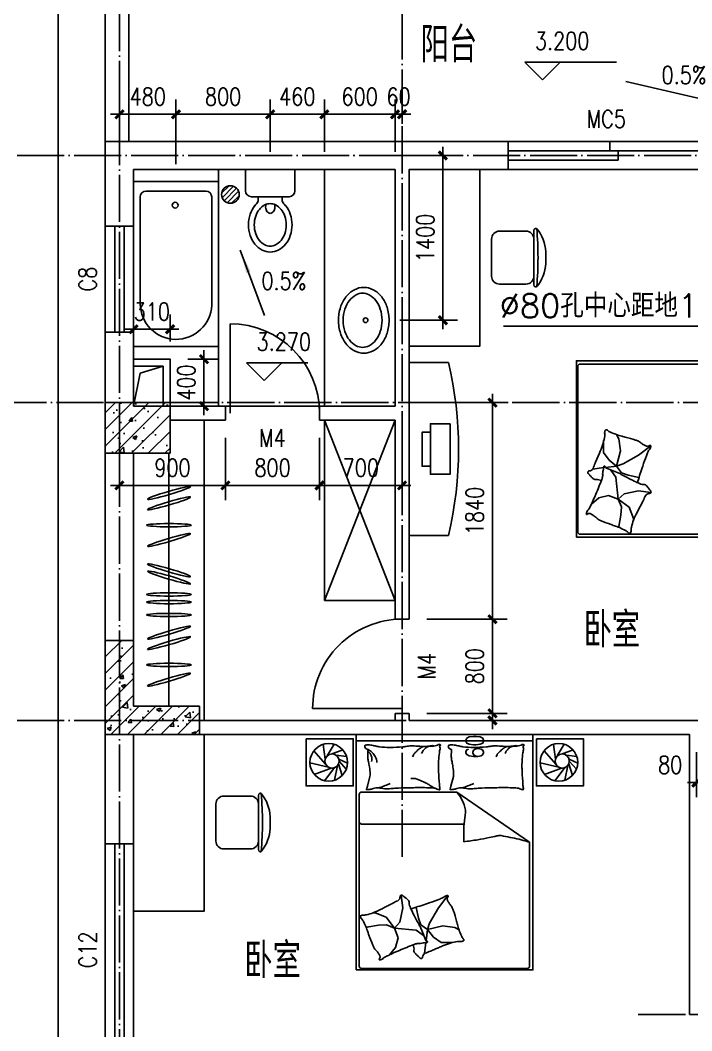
# Model space of a CAD drawing. Extents: x 12400 to 217743, y 90685 to 209848.
# Drawn here: x 84816 to 90519, y 115535 to 124123 of the extents above; entities that cross this region are included whole.
import ezdxf
from ezdxf.enums import TextEntityAlignment as Align

# ---------------------------------------------------------------- set-up
doc = ezdxf.new("R2010")
doc.units = 0
doc.header["$LTSCALE"] = 200
doc.linetypes.add('DOTE', pattern=[2.42, 2, -0.2, 0.02, -0.2])
doc.layers.get('0').update_dxf_attribs({"linetype": 'CONTINUOUS'})
doc.layers.get('DEFPOINTS').update_dxf_attribs({"linetype": 'CONTINUOUS'})
for name, color, linetype in [('8', 8, 'CONTINUOUS'), ('COLUMN', 4, 'CONTINUOUS'), ('DOTE', 1, 'DOTE'), ('GROUND', 2, 'CONTINUOUS'), ('HATCH', 8, 'CONTINUOUS'), ('LVTRY', 6, 'CONTINUOUS'), ('PUB_DIM', 3, 'CONTINUOUS'), ('PUB_TEXT', 7, 'CONTINUOUS'), ('WALL', 4, 'CONTINUOUS'), ('WINDOW', 2, 'CONTINUOUS'), ('WINDOW_TEXT', 7, 'CONTINUOUS'), ('家具', 8, 'CONTINUOUS')]:
    doc.layers.add(name, color=color, linetype=linetype)
doc.styles.add('_SIMPLEX', font='SIMPLEX.shx', dxfattribs={"width": 0.8, "bigfont": 'hztxt.shx'})
doc.styles.add('_萙PMK', font='txt', dxfattribs={"width": 0.8, "bigfont": 'HZTXT.SHX'})
doc.styles.add('DIM_FONT', font='SIMPLEX', dxfattribs={"width": 0.8})
doc.styles.add('HZ', font='txt', dxfattribs={"bigfont": 'hztxt'})
doc.styles.add('SIMPLEX', font='SIMPLEX.SHX')
doc.dimstyles.new('DIMN50', dxfattribs={"dimscale": 0.5, "dimtxt": 300, "dimasz": 1, "dimexe": 250, "dimexo": 300, "dimgap": 150, "dimtad": 1, "dimdec": 0, "dimzin": 0, "dimdsep": 46, "dimtxsty": 'DIM_FONT', "dimblk": '_DIMX', "dimblk1": 'DOTSMALL', "dimblk2": 'DOTSMALL', "dimcen": 2.5, "dimclrt": 7, "dimadec": 0, "dimazin": 0, "dimtfac": 1, "dimtdec": 0, "dimtix": 1, "dimtmove": 2, "dimatfit": 3, "dimldrblk": '_DIMX', "dimfxl": 0, "dimtolj": 1, "dimtzin": 0, "dimarcsym": 0})
doc.dimstyles.new('MAO', dxfattribs={"dimscale": 0.5, "dimtxt": 400, "dimasz": 250, "dimexe": 250, "dimexo": 0, "dimgap": 150, "dimtad": 1, "dimdec": 0, "dimzin": 0, "dimdsep": 46, "dimtxsty": 'DIM_FONT', "dimblk": '_DIMX', "dimblk1": 'DOTSMALL', "dimblk2": 'DOTSMALL', "dimsah": 1, "dimcen": 2.5, "dimclrt": 7, "dimadec": 0, "dimazin": 0, "dimtfac": 1, "dimtdec": 0, "dimtix": 1, "dimtmove": 2, "dimatfit": 3, "dimldrblk": 'DOTSMALL', "dimfxl": 0, "dimtolj": 1, "dimtzin": 0, "dimarcsym": 0})

# ---------------------------------------------------------------- blocks, each defined once
blk = doc.blocks.new('DSG')
at = {"layer": '家具'}
blk.add_lwpolyline([(333.6, 735), (0, 735), (0, -735), (333.6, -735)], dxfattribs=at)
for points in [[(347.1, 214.1), (181.4, 214.1), (181.4, -214.1), (347.1, -214.1)], [(181.4, 142.1), (109.3, 142.1), (109.3, -146.1), (181.4, -146.1)]]:
    blk.add_lwpolyline(points, close=True, dxfattribs=at)
blk.add_arc((-2747.8, 0), 3167.8, 346.58389, 13.41611, dxfattribs=at)
at = {"layer": '家具', "style": 'DIM_FONT', "oblique": -180, "text_generation_flag": 4, "width": 0.7, "flags": 9}
for tag in ['XSIZE', 'YSIZE']:
    blk.add_attdef(tag, (0, 0), '', height=0.35, dxfattribs=at)
blk = doc.blocks.new('M_C54TQD')
for p, q in [((0, -52.4), (1500, -52.4)), ((25.8, -508.5), (25.8, -1967.8)), ((853.5, -488.5), (45.8, -488.5)), ((853.5, -488.5), (1471.6, -915.9)), ((45.8, -761.1), (915.3, -761.1)), ((1471.6, -1967.8), (1471.6, -915.9)), ((381, -1368.3), (394.8, -1471.4)), ((777.6, -1368.4), (698.4, -1472.4)), ((160.8, -1514.4), (136.8, -1517.8)), ((255.4, -1552.2), (160.8, -1514.4)), ((394.8, -1471.4), (369, -1593.5)), ((528.4, -1559.3), (508.6, -1470.4)), ((698.4, -1472.4), (623.3, -1602.7)), ((188.4, -1621), (90.3, -1638.1)), ((257.2, -1617.5), (188.4, -1621)), ((324.3, -1645), (255.4, -1552.2)), ((324.3, -1645), (257.2, -1617.5)), ((369, -1593.5), (324.3, -1645)), ((548.2, -1616.6), (528.4, -1559.3)), ((605.5, -1658), (548.2, -1616.6)), ((623.3, -1602.7), (605.5, -1658)), ((605.5, -1658), (734, -1626.4)), ((734, -1626.4), (836.8, -1640.3)), ((90.3, -1638.1), (87, -1644.6)), ((324.3, -1645), (510, -1663.9)), ((324.3, -1645), (355.2, -1727.5)), ((510, -1663.9), (559.9, -1700)), ((559.9, -1700), (572, -1708.6)), ((605.5, -1658), (593.7, -1752.2)), ((605.5, -1658), (654.9, -1721.3)), ((836.8, -1640.3), (872.8, -1660.3)), ((355.2, -1727.5), (334.6, -1810)), ((591.9, -1766.9), (580, -1861.5)), ((654.9, -1721.3), (720.1, -1768.7)), ((720.1, -1768.7), (813, -1768.7)), ((334.6, -1810), (281, -1872.6)), ((45.8, -1987.8), (1451.6, -1987.8))]:
    blk.add_line(p, q)
blk.add_lwpolyline([(0, -2000), (0, 0), (1500, 0), (1500, -2000)], close=True)
for points in [[(101, -126.8, -0.263368), (73, -108, -0.494818), (82.2, -89.3, -0.049225), (99.9, -87.5, -0.036831), (123.5, -89.3, -0.031893), (161.5, -97.4, 0.035782), (195.4, -104.4, 0.032941), (285.1, -110.3, 0.026564), (396.3, -104.4, 0.017905), (433.8, -99, -0.033397), (454, -96.8, -0.03204), (491.1, -97.5, 0.018442), (555.4, -100.5, 0.010837), (620.2, -99.8, 0.014624), (668.1, -96.8, 0.111249), (690.6, -89.5, -0.153708), (707.5, -85.5, -0.076444), (715, -87.2, -0.215512), (716.9, -89.3, -0.585858), (714.3, -92.3, 0.363489), (709.4, -94.9, 0.191716), (709.4, -106.4, -0.129675), (711.3, -123, -0.01735), (708.3, -139.8, 0.019326), (705.7, -154.9, 0.018818), (699, -223.3, 0.021828), (698.1, -282.6, 0.006204), (699.5, -316.4, 0.001963), (705.7, -423.3, 0.028341), (709.9, -459.4, -0.117014), (709.4, -468.3, -0.36606), (708, -469.3, -0.03973), (694.4, -466.5, -0.048309), (680.6, -461, 0.062981), (670, -457.1, 0.04058), (646.6, -453.7, 0.014345), (579.8, -451.4, 0.005484), (454.4, -452.2, 0.007153), (358.2, -455.2, 0.008762), (315.7, -457.9, -0.008153), (270, -460.8, -0.06251), (212.9, -456.4, 0.078669), (167.3, -454.4, 0.047825), (144.9, -459.1, -0.034494), (114.1, -466.5, -0.023571), (88.8, -469.5, -0.510228), (87.8, -468.3), (95.3, -438.3), (116, -355.7, 0.073041), (118, -336.2, 0.023305), (112.2, -275, 0.018299), (108.2, -252.2, -0.01097), (100.8, -214.2, -0.042281), (97.9, -179.9, -0.027201), (100.8, -126.5)], [(810.2, -126.8, -0.263368), (782.3, -108, -0.494818), (791.4, -89.3, -0.049225), (809.1, -87.5, -0.036831), (832.8, -89.3, -0.031893), (870.7, -97.4, 0.035782), (904.6, -104.4, 0.032941), (994.3, -110.3, 0.026564), (1105.5, -104.4, 0.017905), (1143, -99, -0.033397), (1163.3, -96.8, -0.03204), (1200.3, -97.5, 0.018442), (1264.7, -100.5, 0.010837), (1329.4, -99.8, 0.014624), (1377.3, -96.8, 0.111249), (1399.9, -89.5, -0.153708), (1416.8, -85.5, -0.076444), (1424.2, -87.2, -0.215512), (1426.2, -89.3, -0.585858), (1423.5, -92.3, 0.363489), (1418.6, -94.9, 0.191716), (1418.6, -106.4, -0.129675), (1420.5, -123, -0.01735), (1417.5, -139.8, 0.019326), (1414.9, -154.9, 0.018818), (1408.3, -223.3, 0.021828), (1407.4, -282.6, 0.006204), (1408.8, -316.4, 0.001963), (1414.9, -423.3, 0.028341), (1419.2, -459.4, -0.117014), (1418.6, -468.3, -0.36606), (1417.2, -469.3, -0.03973), (1403.6, -466.5, -0.048309), (1389.9, -461, 0.062981), (1379.2, -457.1, 0.04058), (1355.8, -453.7, 0.014345), (1289.1, -451.4, 0.005484), (1163.6, -452.2, 0.007153), (1067.5, -455.2, 0.008762), (1024.9, -457.9, -0.008153), (979.2, -460.8, -0.06251), (922.1, -456.4, 0.078669), (876.5, -454.4, 0.047825), (854.1, -459.1, -0.034494), (823.4, -466.5, -0.023571), (798, -469.5, -0.510228), (797.1, -468.3), (804.6, -438.3), (825.2, -355.7, 0.073041), (827.2, -336.2, 0.023305), (821.5, -275, 0.018299), (817.4, -252.2, -0.01097), (810.1, -214.2, -0.042281), (807.2, -179.9, -0.027201), (810.1, -126.5)], [(99.3, -142.8, -0.05369), (113.5, -155.8, -0.070312), (121.6, -168.1, -0.015448), (125.4, -176.6, -0.013244), (129.1, -186.8, -0.082127), (132.1, -204.9, -0.064164), (129.1, -228.1)], [(100.8, -126.8, -0.077379), (135.6, -152.1, -0.077379), (161.1, -186.8, -0.047525), (171, -211.5, -0.047525), (176.1, -237.5)], [(574.8, -100.6, 0.027842), (551.1, -111.2, 0.048685), (538.5, -119.3, 0.023666), (510.6, -143.6, 0.031223), (491.6, -164.3, 0.046801), (486.5, -172, 0.023191), (478.4, -188.7)], [(656.8, -94.9, 0.088153), (622.3, -98.4, 0.088153), (591.1, -113.7, 0.077547), (569.5, -135.3, 0.077547), (555.4, -162.4)], [(1284.1, -100.6, 0.027842), (1260.3, -111.2, 0.048685), (1247.8, -119.3, 0.023666), (1219.8, -143.6, 0.031223), (1200.8, -164.3, 0.046801), (1195.7, -172, 0.023191), (1187.7, -188.7)], [(1366.1, -94.9, 0.088153), (1331.5, -98.4, 0.088153), (1300.3, -113.7, 0.077547), (1278.7, -135.3, 0.077547), (1264.7, -162.4)], [(191.4, -453.7, 0.009729), (218.7, -444.6, 0.009729), (245.6, -434.6, 0.007971), (267.3, -425.5, 0.007971), (288.8, -415.8)], [(660.6, -455.2, 0.016108), (621.7, -429, 0.024599), (594.9, -413.9, 0.009477), (545.8, -390.6, 0.015937), (516, -378.3, 0.072521), (499.6, -374.7, 0.033339), (463.4, -374.5)], [(900.6, -453.7, 0.009729), (927.9, -444.6, 0.009729), (954.8, -434.6, 0.007971), (976.6, -425.5, 0.007971), (998, -415.8)], [(853.5, -488.5, -0.085272), (916.8, -598.6, -0.124044), (926, -686.2), (912.4, -781.6), (914.1, -911.7)], [(914.1, -911.7, 0.007867), (1031.7, -893.9, 0.009508), (1128.5, -875.9, 0.006616), (1193.5, -861.5, -0.023828), (1211.7, -858.2, -0.080713), (1230.3, -858.7, -0.009591), (1382.9, -890.6, -0.013133), (1416.4, -899.2, -0.007859), (1471.6, -915.9)], [(464, -1480.4, 0.025626), (475.6, -1477.6, 0.0108), (604.9, -1436, 0.00456), (692.4, -1404.8, 0.01125), (727.5, -1391, 0.069394), (746.3, -1379.9, -0.079756), (762.9, -1370.5, -0.106399), (777.6, -1368.4, -0.328642), (781.6, -1371.8, -0.299547), (779.2, -1378.3, 0.189917), (773.7, -1387.1, 0.033518), (772.5, -1397.4, 0.075627), (773, -1402, 0.053489), (776, -1409.8, 0.017838), (788.1, -1431.8, 0.038394), (805.3, -1456.1, -0.059529), (815.7, -1472.2, -0.035943), (826.3, -1498.4, -0.011245), (851.9, -1584.7, -0.006203), (862.2, -1624.3, 0.010783), (868.3, -1647, 0.019485), (872.8, -1660.3, 0.005062), (892.4, -1710.5, 0.101392), (909.1, -1735.8, -0.223768), (914, -1749.2, -0.25558), (910.9, -1753.8, -0.081563), (895.2, -1758.9, -0.071805), (878.1, -1759, 0.069985), (860.5, -1759.1, 0.03546), (801, -1772.1, 0.029432), (732, -1796.8, 0.001554), (698.6, -1811.2, -0.00152), (664.5, -1825.8, -0.004735), (629.3, -1840.5, 0.00382), (585.5, -1858.6, 0.296001), (563.6, -1890.9, -0.649774), (542.2, -1899.9, -0.02319), (537.7, -1895.3, 0.0288), (534, -1891.6, 0.005727), (527.4, -1885.8, -0.004358), (518.8, -1878.2, -0.027528), (501.8, -1861.4, -0.046214), (493.2, -1849.9, -0.194121), (490.4, -1833.2, 0.133719), (489.3, -1809.2, 0.005779), (481.8, -1787.2, 0.008882)]]:
    blk.add_lwpolyline(points, format="xyb")
blk.add_lwpolyline([(58.1, -1583.2, 0.101392), (39.5, -1559.2, -0.223768), (33.6, -1546.2, -0.25558), (36.4, -1541.4, -0.081563), (51.6, -1535.1, -0.071805), (68.7, -1533.7, 0.069985), (86.2, -1532.2, 0.03546), (144.5, -1514.8, 0.029432), (211.5, -1484.8, 0.001554), (243.6, -1467.9, -0.00152), (276.5, -1450.7, -0.004735), (310.5, -1433.4, 0.00382), (352.7, -1412, 0.296001), (372.1, -1378.1, -0.649774), (392.8, -1367.5, -0.02319), (397.6, -1371.7, 0.0288), (401.6, -1375.1, 0.005727), (408.6, -1380.4, -0.004358), (417.8, -1387.3, -0.027528), (436, -1402.8, -0.046214), (445.5, -1413.5, -0.194121), (449.5, -1430, 0.133719), (452.5, -1453.8, 0.011505), (471.2, -1496.2, 0.008882), (497.5, -1550, 0.012426), (534.6, -1618.4, -0.033612), (547.3, -1644.2), (570.3, -1700.5), (588.1, -1744, 0.224341), (602.6, -1757.3, -0.722772), (602.8, -1766.1, -0.103513), (599, -1766.6, 0.053465), (591.8, -1766.9, 0.030109), (568.7, -1771.5, -0.031436), (546.6, -1775.9, -0.05324), (531.5, -1776.4, 0.05518), (516.9, -1776.8, 0.056271), (491.6, -1783.4, 0.0108), (365.9, -1834.8, 0.00456), (281, -1872.6, 0.01125), (247.1, -1889, 0.069394), (229.2, -1901.6, -0.079756), (213.3, -1912.2, -0.106399), (198.9, -1915.4, -0.328642), (194.6, -1912.4, -0.299547), (196.5, -1905.7, 0.189917), (201.3, -1896.5, 0.033518), (201.7, -1886.2, 0.075627), (200.8, -1881.6, 0.053489), (197.3, -1874, 0.017838), (183.5, -1853, 0.038394), (164.5, -1830.2, -0.059529), (152.9, -1814.9, -0.035943), (140.3, -1789.6, -0.011245), (108.1, -1705.4, -0.006203), (94.9, -1666.8, 0.010783), (87, -1644.6, 0.019485), (81.6, -1631.7, 0.005062)], format="xyb", close=True)
for centre, start, end in [((45.8, -508.5), 90, 180), ((45.8, -741.1), 180, 270), ((45.8, -1967.8), 180, 270), ((1451.6, -1967.8), 270, 0)]:
    blk.add_arc(centre, 20, start, end)
at = {"style": 'DIM_FONT', "width": 0.8, "flags": 9}
for tag in ['YSIZE', 'XSIZE']:
    blk.add_attdef(tag, (0, 0), '', height=0.5, dxfattribs=at)
blk = doc.blocks.new('M_C5')
for p, q in [((-70.8, 21.3), (-105.6, 120.2)), ((-60.2, 62.7), (-49.6, 152.1)), ((-28.1, 85.6), (7.4, 159.8)), ((-9, 88), (58.7, 149.2)), ((12.2, 83.3), (111.9, 114.4)), ((-54, -14.1), (-153.6, 45)), ((25.5, 75.4), (152, 50)), ((42.3, 52.6), (156.1, -35.1)), ((48.3, 20.6), (102.1, -123.2)), ((-26.4, -30), (-153, -46.9)), ((14.5, -26.2), (-99.1, -125.6)), ((40.5, -2.3), (5.1, -160))]:
    blk.add_line(p, q)
for centre, radius in [((0, 0), 160), ((-11.2, 28), 60)]:
    blk.add_circle(centre, radius)
at = {"width": 0.8, "flags": 9}
for tag in ['XSIZE', 'YSIZE']:
    blk.add_attdef(tag, (0, 0), '', height=0.5, dxfattribs=at)
blk = doc.blocks.new('A$C61510689')
for points in [[(36.3, 1955.5), (436.3, 1955.5), (436.3, 2355.5), (36.3, 2355.5)], [(36.3, 0), (436.3, 0), (436.3, 400), (36.3, 400)]]:
    blk.add_lwpolyline(points, close=True)
for p in [(236.4, 2147.6), (236.4, 192.2)]:
    blk.add_blockref('M_C5', p)
at = {"rotation": 90}
blk.add_blockref('M_C54TQD', (0, 426.1), dxfattribs=at)
blk = doc.blocks.new('_C2JIQ')
for p, q in [((49.6, 0), (-49.6, 0)), ((230, -100), (-230, -100)), ((-225, -167.5), (-225, -392.5)), ((225, -167.5), (225, -392.5)), ((157.5, -460), (-157.5, -460))]:
    blk.add_line(p, q)
for centre, radius, start, end in [((-239.2, -83.9), 10, 130.72654, 202.66999), ((-39.8, -315.4), 315.6, 91.76514, 130.72654), ((0, -2777.8), 2712.7, 84.8023, 95.1977), ((39.8, -315.4), 315.6, 49.27346, 88.23486), ((239.2, -83.9), 10, 337.33001, 49.27346), ((-230, -80), 20, 202.66999, 270), ((-157.5, -167.5), 67.5, 90, 180), ((157.5, -167.5), 67.5, 0, 90), ((230, -80), 20, 270, 337.33001), ((-157.5, -392.5), 67.5, 180, 270), ((157.5, -392.5), 67.5, 270, 0)]:
    blk.add_arc(centre, radius, start, end)
at = {"style": 'DIM_FONT', "width": 0.8, "flags": 9}
for tag in ['YSIZE', 'XSIZE']:
    blk.add_attdef(tag, (0, 0), '', height=0.5, dxfattribs=at)
blk = doc.blocks.new('_DBLK')
blk.add_line((-0.45, 0), (-0.45, -0.95))
blk.add_arc((-0.45, 0), 0.95, 270, 0)
at = {"style": 'SIMPLEX', "flags": 9}
blk.add_attdef('A', text='', height=1, dxfattribs=at).set_placement((0, 1.5), align=Align.MIDDLE)
blk = doc.blocks.new('_LV19')
for p, q in [((-360, 0), (360, 0)), ((-360, -1400), (-360, 0)), ((360, 0), (360, -1400)), ((-254.1, -80), (254.1, -80)), ((-304.2, -1049.3), (-304.1, -130)), ((304.2, -1049.3), (304.1, -130)), ((360, -1400), (-360, -1400))]:
    blk.add_line(p, q)
blk.add_circle((6.2, -200), 25)
for centre, radius, start, end in [((-254.1, -130), 50, 90, 179.99558), ((254.1, -130), 50, 0.00442, 90), ((-0.7, -1036.2), 303.8, 182.45444, 359.74723)]:
    blk.add_arc(centre, radius, start, end)
blk = doc.blocks.new('_LV3')
for points in [[(280, -265, 0.12431), (260, -185.8, 0.105707), (198, -113, 0.086941), (110.2, -67.1, 0.077137), (0, -50, 0.077137), (-110.2, -67.1, 0.086941), (-198, -113, 0.105707), (-260, -185.8, 0.12431), (-280, -265, 0.12431), (-260, -344.2, 0.105707), (-198, -417, 0.086941), (-110.2, -462.9, 0.077137), (0, -480, 0.077137), (110.2, -462.9, 0.086941), (198, -417, 0.105707), (260, -344.2, 0.12431)], [(230, -275, 0.12431), (216, -219.5, 0.105707), (167.5, -162.6, 0.086941), (95, -124.7, 0.077137), (0, -110, 0.077137), (-95, -124.7, 0.086941), (-167.5, -162.6, 0.105707), (-216, -219.5, 0.12431), (-230, -275, 0.12431), (-216, -330.5, 0.105707), (-167.5, -387.4, 0.086941), (-95, -425.3, 0.077137), (0, -440, 0.077137), (95, -425.3, 0.086941), (167.5, -387.4, 0.105707), (216, -330.5, 0.12431)]]:
    blk.add_lwpolyline(points, format="xyb", close=True)
blk.add_circle((0, -250), 20)
blk = doc.blocks.new('_LV5')
for p, q in [((210.1, 0), (-210.1, 0)), ((-210.1, 0), (-210.1, -180)), ((210.1, -180), (210.1, 0)), ((160.1, -230), (-160.1, -230)), ((-101.4, -230), (-101.4, -254.3)), ((101.4, -230), (101.4, -254.1))]:
    blk.add_line(p, q)
blk.add_lwpolyline([(-135.1, -469.4, 0.080312), (-123, -544.2, 0.089014), (-91.8, -601.5, 0.104918), (-45.6, -639.3, 0.119812), (0.1, -650.4, 0.119812), (45.8, -639.3, 0.104918), (92, -601.5, 0.089014), (123.2, -544.2, 0.080312), (135.3, -469.4, 0.080312), (123.2, -394.6, 0.089014), (92, -337.3, 0.104918), (45.8, -299.5, 0.119812), (0.1, -288.4, 0.119812), (-45.6, -299.5, 0.104918), (-91.8, -337.3, 0.089014), (-123, -394.6, 0.080312)], format="xyb", close=True)
for points in [[(-38.7, -318.5, 0.073567), (-35.6, -339.5, 0.084454), (-27.4, -356, 0.10642), (-14.1, -367.8, 0.129709), (0, -371.5, 0.129709), (14.1, -367.8, 0.10642), (27.4, -356, 0.084454), (35.6, -339.5, 0.073567), (38.7, -318.5, 0.073567), (35.6, -297.5, 0.014016), (34.7, -294.6, 0.10642)], [(-34.7, -294.7, 0.013578), (-35.6, -297.5, 0.073567), (-38.7, -318.5, 0.073567)]]:
    blk.add_lwpolyline(points, format="xyb")
for centre, radius, start, end in [((-160.1, -180), 50, 180, 270), ((-151.4, -254.3), 50, 314.81437, 0), ((151.4, -254.1), 50, 180, 225.25549), ((160.1, -180), 50, 270, 0), ((52.2, -452.8), 234.6, 141.28635, 161.63333), ((20.4, -427.3), 193.8, 134.81437, 141.28635), ((-20.2, -427.3), 193.8, 38.71365, 45.25549), ((-52, -452.8), 234.6, 18.36667, 38.71365), ((102.3, -469.4), 287.4, 161.63333, 180), ((-102.1, -469.4), 287.4, 0, 18.36667), ((102.3, -469.4), 287.4, 180, 198.36667), ((-102.1, -469.4), 287.4, 341.63333, 0), ((52.2, -486), 234.6, 198.36667, 218.71365), ((-52, -486), 234.6, 321.28635, 341.63333), ((20.4, -511.6), 193.8, 218.71365, 242.67141), ((0.1, -550.8), 149.6, 242.67141, 270), ((0.1, -550.8), 149.6, 270, 297.32859), ((-20.2, -511.6), 193.8, 297.32859, 321.28635)]:
    blk.add_arc(centre, radius, start, end)
blk = doc.blocks.new('_WBLK')
for p, q in [((-0.5, 0.5), (0.5, 0.5)), ((0.5, 0.1667), (-0.5, 0.1667)), ((0.5, -0.1667), (-0.5, -0.1667)), ((-0.5, -0.5), (0.5, -0.5))]:
    blk.add_line(p, q)
at = {"style": 'SIMPLEX', "flags": 9}
blk.add_attdef('A', text='', height=1, dxfattribs=at).set_placement((0, 1.5), align=Align.MIDDLE)
blk = doc.blocks.new('TM1800')
for p, q in [((0, 240), (1800, 240)), ((864.8, 160), (864.8, 240)), ((1800, 160), (0, 160)), ((936.2, 160), (936.2, 80)), ((936.2, 80), (0, 80)), ((0, 0), (1800, 0))]:
    blk.add_line(p, q)
blk = doc.blocks.new('_DIMX')
blk.add_line((-150, 0), (150, 0))
at = {"const_width": 50}
blk.add_lwpolyline([(-70, -70), (70, 70)], dxfattribs=at)
blk = doc.blocks.new('*D1741')
at = {"layer": 'DEFPOINTS', "color": 0}
for p in [(86138.6, 123323.1), (85658.6, 123092.9), (86138.6, 122750.8)]:
    blk.add_point(p, dxfattribs=at)
at = {"layer": 'PUB_DIM', "color": 0, "lineweight": -2}
for p, q in [((85658.6, 123242.9), (85658.6, 123448.1)), ((86138.6, 122900.8), (86138.6, 123448.1)), ((85659.1, 123323.1), (86138.1, 123323.1))]:
    blk.add_line(p, q, dxfattribs=at)
at = {"layer": 'PUB_DIM', "color": 0, "lineweight": -2, "xscale": 0.5, "yscale": 0.5, "zscale": 0.5, "rotation": 180}
blk.add_blockref('_DIMX', (85658.6, 123323.1), dxfattribs=at)
at = {"layer": 'PUB_DIM', "color": 0, "lineweight": -2, "xscale": 0.5, "yscale": 0.5, "zscale": 0.5}
blk.add_blockref('_DIMX', (86138.6, 123323.1), dxfattribs=at)
at = {"layer": 'PUB_DIM', "color": 7, "insert": (85898.6, 123473.1), "char_height": 150, "attachment_point": 5, "style": 'DIM_FONT'}
blk.add_mtext('\\A1;480', dxfattribs=at)
blk = doc.blocks.new('_DOTSMALL')
at = {"color": 0, "linetype": 'ByBlock', "const_width": 0.5}
blk.add_lwpolyline([(-0.0625, 0, 1), (0.0625, 0, 1)], format="xyb", close=True, dxfattribs=at)
blk = doc.blocks.new('*D1742')
at = {"layer": 'DEFPOINTS', "color": 0}
for p in [(86938.8, 123323.1), (86938.8, 122852.9), (86138.6, 122750.8)]:
    blk.add_point(p, dxfattribs=at)
at = {"layer": 'PUB_DIM', "color": 0, "lineweight": -2}
for p, q in [((86138.6, 122900.8), (86138.6, 123448.1)), ((86938.8, 123002.9), (86938.8, 123448.1)), ((86139.1, 123323.1), (86938.3, 123323.1))]:
    blk.add_line(p, q, dxfattribs=at)
at = {"layer": 'PUB_DIM', "color": 0, "lineweight": -2, "xscale": 0.5, "yscale": 0.5, "zscale": 0.5, "rotation": 180}
blk.add_blockref('_DIMX', (86138.6, 123323.1), dxfattribs=at)
at = {"layer": 'PUB_DIM', "color": 0, "lineweight": -2, "xscale": 0.5, "yscale": 0.5, "zscale": 0.5}
blk.add_blockref('_DIMX', (86938.8, 123323.1), dxfattribs=at)
at = {"layer": 'PUB_DIM', "color": 7, "insert": (86538.7, 123473.1), "char_height": 150, "attachment_point": 5, "style": 'DIM_FONT'}
blk.add_mtext('\\A1;800', dxfattribs=at)
blk = doc.blocks.new('*D1743')
at = {"layer": 'DEFPOINTS', "color": 0}
for p in [(87398.6, 123323.1), (86938.8, 122852.9), (87398.6, 122852.9)]:
    blk.add_point(p, dxfattribs=at)
at = {"layer": 'PUB_DIM', "color": 0, "lineweight": -2}
for p, q in [((86938.8, 123002.9), (86938.8, 123448.1)), ((87398.6, 123002.9), (87398.6, 123448.1)), ((86939.3, 123323.1), (87398.1, 123323.1))]:
    blk.add_line(p, q, dxfattribs=at)
at = {"layer": 'PUB_DIM', "color": 0, "lineweight": -2, "xscale": 0.5, "yscale": 0.5, "zscale": 0.5, "rotation": 180}
blk.add_blockref('_DIMX', (86938.8, 123323.1), dxfattribs=at)
at = {"layer": 'PUB_DIM', "color": 0, "lineweight": -2, "xscale": 0.5, "yscale": 0.5, "zscale": 0.5}
blk.add_blockref('_DIMX', (87398.6, 123323.1), dxfattribs=at)
at = {"layer": 'PUB_DIM', "color": 7, "insert": (87168.7, 123473.1), "char_height": 150, "attachment_point": 5, "style": 'DIM_FONT'}
blk.add_mtext('\\A1;460', dxfattribs=at)
blk = doc.blocks.new('*D1744')
at = {"layer": 'DEFPOINTS', "color": 0}
for p in [(87998.6, 123323.1), (87398.6, 122852.9), (87998.6, 122852.9)]:
    blk.add_point(p, dxfattribs=at)
at = {"layer": 'PUB_DIM', "color": 0, "lineweight": -2}
for p, q in [((87398.6, 123002.9), (87398.6, 123448.1)), ((87998.6, 123002.9), (87998.6, 123448.1)), ((87399.1, 123323.1), (87998.1, 123323.1))]:
    blk.add_line(p, q, dxfattribs=at)
at = {"layer": 'PUB_DIM', "color": 0, "lineweight": -2, "xscale": 0.5, "yscale": 0.5, "zscale": 0.5, "rotation": 180}
blk.add_blockref('_DIMX', (87398.6, 123323.1), dxfattribs=at)
at = {"layer": 'PUB_DIM', "color": 0, "lineweight": -2, "xscale": 0.5, "yscale": 0.5, "zscale": 0.5}
blk.add_blockref('_DIMX', (87998.6, 123323.1), dxfattribs=at)
at = {"layer": 'PUB_DIM', "color": 7, "insert": (87698.6, 123473.1), "char_height": 150, "attachment_point": 5, "style": 'DIM_FONT'}
blk.add_mtext('\\A1;600', dxfattribs=at)
blk = doc.blocks.new('*D1745')
at = {"layer": 'DEFPOINTS', "color": 0}
for p in [(88058.6, 123323.1), (88058.6, 123092.9), (87998.6, 122852.9)]:
    blk.add_point(p, dxfattribs=at)
at = {"layer": 'PUB_DIM', "color": 0, "lineweight": -2}
for p, q in [((87998.6, 123002.9), (87998.6, 123448.1)), ((88058.6, 123242.9), (88058.6, 123448.1)), ((87998.1, 123323.1), (87997.6, 123323.1)), ((87998.6, 123323.1), (88058.6, 123323.1)), ((88059.1, 123323.1), (88059.6, 123323.1))]:
    blk.add_line(p, q, dxfattribs=at)
at = {"layer": 'PUB_DIM', "color": 0, "lineweight": -2, "xscale": 0.5, "yscale": 0.5, "zscale": 0.5}
blk.add_blockref('_DIMX', (87998.6, 123323.1), dxfattribs=at)
at = {"layer": 'PUB_DIM', "color": 0, "lineweight": -2, "xscale": 0.5, "yscale": 0.5, "zscale": 0.5, "rotation": 180}
blk.add_blockref('_DIMX', (88058.6, 123323.1), dxfattribs=at)
at = {"layer": 'PUB_DIM', "color": 7, "insert": (88028.6, 123473.1), "char_height": 150, "attachment_point": 5, "style": 'DIM_FONT'}
blk.add_mtext('\\A1;60', dxfattribs=at)
blk = doc.blocks.new('*D1746')
at = {"layer": 'DEFPOINTS', "color": 0}
for p in [(87880.5, 122972.9), (87888.6, 121572.8), (88405.3, 121572.8)]:
    blk.add_point(p, dxfattribs=at)
at = {"layer": 'PUB_DIM', "color": 0, "lineweight": -2}
for p, q in [((88030.5, 122972.9), (88530.3, 122972.9)), ((88405.3, 122972.4), (88405.3, 121573.3)), ((88038.6, 121572.8), (88530.3, 121572.8))]:
    blk.add_line(p, q, dxfattribs=at)
at = {"layer": 'PUB_DIM', "color": 0, "lineweight": -2, "xscale": 0.5, "yscale": 0.5, "zscale": 0.5}
for p, rotation in [((88405.3, 122972.9), 90), ((88405.3, 121572.8), 270)]:
    blk.add_blockref('_DIMX', p, dxfattribs=dict(at, rotation=rotation))
at = {"layer": 'PUB_DIM', "color": 7, "insert": (88255.3, 122272.8), "char_height": 150, "attachment_point": 5, "rotation": 90, "style": 'DIM_FONT'}
blk.add_mtext('\\A1;1400', dxfattribs=at)
blk = doc.blocks.new('*D1747')
at = {"layer": 'DEFPOINTS', "color": 0}
for p in [(86088.6, 121242.9), (86088.6, 120842.9), (86376.4, 120842.9)]:
    blk.add_point(p, dxfattribs=at)
at = {"layer": 'PUB_DIM', "color": 0, "lineweight": -2}
for p, q in [((86238.6, 121242.9), (86501.4, 121242.9)), ((86376.4, 121243.4), (86376.4, 121243.9)), ((86376.4, 121242.9), (86376.4, 120842.9)), ((86238.6, 120842.9), (86501.4, 120842.9)), ((86376.4, 120842.4), (86376.4, 120841.9))]:
    blk.add_line(p, q, dxfattribs=at)
at = {"layer": 'PUB_DIM', "color": 0, "lineweight": -2, "xscale": 0.5, "yscale": 0.5, "zscale": 0.5}
for p, rotation in [((86376.4, 121242.9), 270), ((86376.4, 120842.9), 90)]:
    blk.add_blockref('_DIMX', p, dxfattribs=dict(at, rotation=rotation))
at = {"layer": 'PUB_DIM', "color": 7, "insert": (86226.4, 121042.9), "char_height": 150, "attachment_point": 5, "rotation": 90, "style": 'DIM_FONT'}
blk.add_mtext('\\A1;400', dxfattribs=at)
blk = doc.blocks.new('*D1748')
at = {"layer": 'DEFPOINTS', "color": 0}
for p in [(85778.6, 121496.5), (85778.6, 121242.9), (86088.6, 121242.9)]:
    blk.add_point(p, dxfattribs=at)
at = {"layer": 'PUB_DIM', "color": 0, "lineweight": -2}
for p, q in [((85778.6, 121392.9), (85778.6, 121621.5)), ((86088.6, 121392.9), (86088.6, 121621.5)), ((85778.1, 121496.5), (85777.6, 121496.5)), ((86088.6, 121496.5), (85778.6, 121496.5)), ((86089.1, 121496.5), (86089.6, 121496.5))]:
    blk.add_line(p, q, dxfattribs=at)
at = {"layer": 'PUB_DIM', "color": 0, "lineweight": -2, "xscale": 0.5, "yscale": 0.5, "zscale": 0.5}
blk.add_blockref('_DIMX', (85778.6, 121496.5), dxfattribs=at)
at = {"layer": 'PUB_DIM', "color": 0, "lineweight": -2, "xscale": 0.5, "yscale": 0.5, "zscale": 0.5, "rotation": 180}
blk.add_blockref('_DIMX', (86088.6, 121496.5), dxfattribs=at)
at = {"layer": 'PUB_DIM', "color": 7, "insert": (85933.6, 121646.5), "char_height": 150, "attachment_point": 5, "style": 'DIM_FONT'}
blk.add_mtext('\\A1;310', dxfattribs=at)
blk = doc.blocks.new('*D1749')
at = {"layer": 'DEFPOINTS', "color": 0}
for p in [(85658.6, 120722.9), (86558.6, 120722.9), (86558.6, 120169.7)]:
    blk.add_point(p, dxfattribs=at)
at = {"layer": 'PUB_DIM', "color": 0, "lineweight": -2}
for p, q in [((85658.6, 120572.9), (85658.6, 120044.7)), ((86558.6, 120572.9), (86558.6, 120044.7)), ((85659.1, 120169.7), (86558.1, 120169.7))]:
    blk.add_line(p, q, dxfattribs=at)
at = {"layer": 'PUB_DIM', "color": 0, "lineweight": -2, "xscale": 0.5, "yscale": 0.5, "zscale": 0.5, "rotation": 180}
blk.add_blockref('_DIMX', (85658.6, 120169.7), dxfattribs=at)
at = {"layer": 'PUB_DIM', "color": 0, "lineweight": -2, "xscale": 0.5, "yscale": 0.5, "zscale": 0.5}
blk.add_blockref('_DIMX', (86558.6, 120169.7), dxfattribs=at)
at = {"layer": 'PUB_DIM', "color": 7, "insert": (86108.6, 120319.7), "char_height": 150, "attachment_point": 5, "style": 'DIM_FONT'}
blk.add_mtext('\\A1;900', dxfattribs=at)
blk = doc.blocks.new('*D1750')
at = {"layer": 'DEFPOINTS', "color": 0}
for p in [(86558.6, 120722.9), (87358.6, 120722.9), (87358.6, 120169.7)]:
    blk.add_point(p, dxfattribs=at)
at = {"layer": 'PUB_DIM', "color": 0, "lineweight": -2}
for p, q in [((86558.6, 120572.9), (86558.6, 120044.7)), ((87358.6, 120572.9), (87358.6, 120044.7)), ((86559.1, 120169.7), (87358.1, 120169.7))]:
    blk.add_line(p, q, dxfattribs=at)
at = {"layer": 'PUB_DIM', "color": 0, "lineweight": -2, "xscale": 0.5, "yscale": 0.5, "zscale": 0.5, "rotation": 180}
blk.add_blockref('_DIMX', (86558.6, 120169.7), dxfattribs=at)
at = {"layer": 'PUB_DIM', "color": 0, "lineweight": -2, "xscale": 0.5, "yscale": 0.5, "zscale": 0.5}
blk.add_blockref('_DIMX', (87358.6, 120169.7), dxfattribs=at)
at = {"layer": 'PUB_DIM', "color": 7, "insert": (86958.6, 120319.7), "char_height": 150, "attachment_point": 5, "style": 'DIM_FONT'}
blk.add_mtext('\\A1;800', dxfattribs=at)
blk = doc.blocks.new('*D1751')
at = {"layer": 'DEFPOINTS', "color": 0}
for p in [(87358.6, 120722.9), (88058.6, 120722.9), (88058.6, 120169.7)]:
    blk.add_point(p, dxfattribs=at)
at = {"layer": 'PUB_DIM', "color": 0, "lineweight": -2}
for p, q in [((87358.6, 120572.9), (87358.6, 120044.7)), ((88058.6, 120572.9), (88058.6, 120044.7)), ((87359.1, 120169.7), (88058.1, 120169.7))]:
    blk.add_line(p, q, dxfattribs=at)
at = {"layer": 'PUB_DIM', "color": 0, "lineweight": -2, "xscale": 0.5, "yscale": 0.5, "zscale": 0.5, "rotation": 180}
blk.add_blockref('_DIMX', (87358.6, 120169.7), dxfattribs=at)
at = {"layer": 'PUB_DIM', "color": 0, "lineweight": -2, "xscale": 0.5, "yscale": 0.5, "zscale": 0.5}
blk.add_blockref('_DIMX', (88058.6, 120169.7), dxfattribs=at)
at = {"layer": 'PUB_DIM', "color": 7, "insert": (87708.6, 120319.7), "char_height": 150, "attachment_point": 5, "style": 'DIM_FONT'}
blk.add_mtext('\\A1;700', dxfattribs=at)
blk = doc.blocks.new('*D1752')
at = {"layer": 'DEFPOINTS', "color": 0}
for p in [(88118.6, 118232.9), (88118.6, 118172.9), (88826, 118232.9)]:
    blk.add_point(p, dxfattribs=at)
at = {"layer": 'PUB_DIM', "color": 0, "lineweight": -2}
for p, q in [((88268.6, 118232.9), (88951, 118232.9)), ((88268.6, 118172.9), (88951, 118172.9)), ((88826, 118233.4), (88826, 118233.9)), ((88826, 118172.9), (88826, 118232.9)), ((88826, 118172.4), (88826, 118171.9))]:
    blk.add_line(p, q, dxfattribs=at)
at = {"layer": 'PUB_DIM', "color": 0, "lineweight": -2, "xscale": 0.5, "yscale": 0.5, "zscale": 0.5}
for p, rotation in [((88826, 118232.9), 270), ((88826, 118172.9), 90)]:
    blk.add_blockref('_DIMX', p, dxfattribs=dict(at, rotation=rotation))
at = {"layer": 'PUB_DIM', "color": 7, "insert": (88676, 117949.7), "char_height": 150, "attachment_point": 5, "rotation": 90, "style": 'DIM_FONT'}
blk.add_mtext('\\A1;60', dxfattribs=at)
blk = doc.blocks.new('*D1753')
at = {"layer": 'DEFPOINTS', "color": 0}
for p in [(88118.6, 119032.9), (88826, 119032.9), (88118.6, 118232.9)]:
    blk.add_point(p, dxfattribs=at)
at = {"layer": 'PUB_DIM', "color": 0, "lineweight": -2}
for p, q in [((88268.6, 119032.9), (88951, 119032.9)), ((88826, 118233.4), (88826, 119032.4)), ((88268.6, 118232.9), (88951, 118232.9))]:
    blk.add_line(p, q, dxfattribs=at)
at = {"layer": 'PUB_DIM', "color": 0, "lineweight": -2, "xscale": 0.5, "yscale": 0.5, "zscale": 0.5}
for p, rotation in [((88826, 119032.9), 90), ((88826, 118232.9), 270)]:
    blk.add_blockref('_DIMX', p, dxfattribs=dict(at, rotation=rotation))
at = {"layer": 'PUB_DIM', "color": 7, "insert": (88676, 118632.9), "char_height": 150, "attachment_point": 5, "rotation": 90, "style": 'DIM_FONT'}
blk.add_mtext('\\A1;800', dxfattribs=at)
blk = doc.blocks.new('*D1754')
at = {"layer": 'DEFPOINTS', "color": 0}
for p in [(88118.6, 120872.9), (88826, 120872.9), (88118.6, 119032.9)]:
    blk.add_point(p, dxfattribs=at)
at = {"layer": 'PUB_DIM', "color": 0, "lineweight": -2}
for p, q in [((88268.6, 120872.9), (88951, 120872.9)), ((88826, 119033.4), (88826, 120872.4)), ((88268.6, 119032.9), (88951, 119032.9))]:
    blk.add_line(p, q, dxfattribs=at)
at = {"layer": 'PUB_DIM', "color": 0, "lineweight": -2, "xscale": 0.5, "yscale": 0.5, "zscale": 0.5}
for p, rotation in [((88826, 120872.9), 90), ((88826, 119032.9), 270)]:
    blk.add_blockref('_DIMX', p, dxfattribs=dict(at, rotation=rotation))
at = {"layer": 'PUB_DIM', "color": 7, "insert": (88676, 119952.9), "char_height": 150, "attachment_point": 5, "rotation": 90, "style": 'DIM_FONT'}
blk.add_mtext('\\A1;1840', dxfattribs=at)
blk = doc.blocks.new('*D1755')
at = {"layer": 'DEFPOINTS', "color": 0}
for p in [(90558.6, 118052.9), (90638.6, 118052.9), (90638.6, 117644.2)]:
    blk.add_point(p, dxfattribs=at)
at = {"layer": 'PUB_DIM', "color": 0, "lineweight": -2}
for p, q in [((90558.6, 117902.9), (90558.6, 117519.2)), ((90638.6, 117902.9), (90638.6, 117519.2)), ((90558.1, 117644.2), (90557.6, 117644.2)), ((90558.6, 117644.2), (90638.6, 117644.2)), ((90639.1, 117644.2), (90639.6, 117644.2))]:
    blk.add_line(p, q, dxfattribs=at)
at = {"layer": 'PUB_DIM', "color": 0, "lineweight": -2, "xscale": 0.5, "yscale": 0.5, "zscale": 0.5}
blk.add_blockref('_DIMX', (90558.6, 117644.2), dxfattribs=at)
at = {"layer": 'PUB_DIM', "color": 0, "lineweight": -2, "xscale": 0.5, "yscale": 0.5, "zscale": 0.5, "rotation": 180}
blk.add_blockref('_DIMX', (90638.6, 117644.2), dxfattribs=at)
at = {"layer": 'PUB_DIM', "color": 7, "insert": (90335.4, 117794.2), "char_height": 150, "attachment_point": 5, "style": 'DIM_FONT'}
blk.add_mtext('\\A1;80', dxfattribs=at)
blk = doc.blocks.new('_LV13')
at = {"color": 0}
for p, q in [((-0.495, 0.071), (-0.071, 0.495)), ((-0.465, -0.183), (0.183, 0.465)), ((-0.354, -0.354), (0.354, 0.354)), ((-0.183, -0.465), (0.465, 0.183)), ((0.071, -0.495), (0.495, -0.071))]:
    blk.add_line(p, q, dxfattribs=at)
blk.add_circle((0, 0), 0.5)
blk = doc.blocks.new('_ARROW')
blk.add_solid([(0, 0), (-1, 0.1), (-1, -0.1)])

msp = doc.modelspace()

# ---------------------------------------------------------------- hatches: boundary and pattern name
at = {"layer": 'HATCH'}
h = msp.add_hatch(dxfattribs=at)
h.set_pattern_fill('AN31C', color=256, scale=500, style=0)
h.set_pattern_definition([(45, (178485.24, -10986.48), (-70.71068, 70.71068), []), (50, (178485.24, -10986.48), (358.6301, -31.37607), [37.5, -412.5]), (355, (178485.24, -10986.48), (-69.3757, 376.0961), [30, -330]), (100.4514, (178515.12, -10989.1), (289.2547, 344.7198), [31.8701, -350.57106]), (46.1842, (178485.24, -10886.48), (533.6205, -82.7595), [56.25, -618.75]), (96.6356, (178529.7, -10893.37), (467.3314, 487.059), [47.8051, -525.8565]), (351.1842, (178485.24, -10886.5), (467.331, 487.0593), [45, -495]), (21, (178535.24, -10911.48), (298.4535, -201.30945), [37.5, -412.5]), (326, (178535.24, -10911.48), (121.6577, 362.575), [30, -330]), (71.4514, (178560.1, -10928.25), (420.1113, 161.26525), [31.8701, -350.57106]), (37.5, (178485.24, -10986.48), (6.07993, 166.44693), [0, -326, 0, -335, 0, -331.25]), (7.5, (178485.24, -10986.48), (131.53477, 197.20586), [0, -191, 0, -318.5, 0, -126.25]), (327.5, (178373.74, -10986.48), (266.91122, -11.27744), [0, -125, 0, -390, 0, -517.5]), (317.5, (178323.74, -10986.48), (291.5931, 50.0525), [0, -162.5, 0, -259, 0, -367.5])])
h.paths.add_polyline_path([(86088.568, 120442.868), (86088.568, 120872.868), (85538.568, 120872.868), (85538.568, 120442.868)])
h = msp.add_hatch(dxfattribs=at)
h.set_pattern_fill('AN31C', color=256, scale=500, style=0)
h.set_pattern_definition([(45, (86233.86, 50395.18), (-70.71068, 70.71068), []), (50, (86233.86, 50395.18), (358.6301, -31.3761), [37.5, -412.5]), (355, (86233.86, 50395.18), (-69.3757, 376.096), [30, -330]), (100.4514, (86263.75, 50392.57), (289.2547, 344.7198), [31.87, -350.571]), (46.1842, (86233.86, 50495.2), (533.6205, -82.7595), [56.25, -618.75]), (96.6356, (86278.33, 50488.3), (467.3314, 487.059), [47.805, -525.8565]), (351.1842, (86233.86, 50495.2), (467.331, 487.0593), [45, -495]), (21, (86283.86, 50470.18), (298.4535, -201.3094), [37.5, -412.5]), (326, (86283.86, 50470.18), (121.6577, 362.575), [30, -330]), (71.4514, (86308.74, 50453.4), (420.1113, 161.2652), [31.87, -350.571]), (37.5, (86233.86, 50395.18), (6.07993, 166.44693), [0, -326, 0, -335, 0, -331.25]), (7.5, (86233.86, 50395.18), (131.53477, 197.20586), [0, -191, 0, -318.5, 0, -126.25]), (327.5, (86122.36, 50395.18), (266.91122, -11.27744), [0, -125, 0, -390, 0, -517.5]), (317.5, (86072.36, 50395.18), (291.5931, 50.0525), [0, -162.5, 0, -259, 0, -367.5])])
h.paths.add_polyline_path([(85778.568, 118292.868), (85778.568, 118852.868), (85538.568, 118852.868), (85538.568, 118052.868), (86338.568, 118052.868), (86338.568, 118292.868)])

# ---------------------------------------------------------------- linework, layer by layer
for p, q in [((85738.568, 123092.868), (85738.568, 124222.868)), ((85834.344, 121124.173), (86028.568, 121182.868)), ((85778.568, 120842.868), (85834.344, 121124.173))]:
    msp.add_line(p, q)
msp.add_lwpolyline([(85538.568, 123092.868), (85538.568, 124772.868), (91778.568, 124772.868), (91778.568, 123092.868)])
at = {"layer": '8'}
msp.add_lwpolyline([(92178.568, 123692.868), (92178.568, 125172.868), (85138.568, 125172.868), (85138.568, 113552.868), (85538.568, 113552.868)], dxfattribs=at)
at = {"layer": 'COLUMN'}
for p, q in [((86088.568, 120872.868), (85538.568, 120872.868)), ((85538.568, 120872.868), (85538.568, 120442.868)), ((86088.568, 120442.868), (86088.568, 120872.868)), ((86088.568, 120442.868), (86088.568, 120842.868)), ((85538.568, 120442.868), (86088.568, 120442.868)), ((85688.568, 120442.868), (86088.568, 120442.868)), ((85538.568, 118852.868), (85778.568, 118852.868)), ((85538.568, 118052.868), (85538.568, 118852.868)), ((85778.568, 118852.868), (85778.568, 118292.868)), ((85778.568, 118292.868), (86338.568, 118292.868)), ((86338.568, 118292.868), (86338.568, 118052.868)), ((86338.568, 118052.868), (85538.568, 118052.868))]:
    msp.add_line(p, q, dxfattribs=at)
at = {"layer": 'DOTE'}
for p, q in [((85658.568, 103048.103), (85658.568, 125313.388)), ((88058.568, 117013.12), (88058.568, 125313.388)), ((84306.341, 122972.868), (99558.568, 122972.868)), ((99558.568, 120872.868), (84306.341, 120872.868)), ((84306.341, 118172.868), (92233.293, 118172.868)), ((90064.427, 115672.868), (99558.568, 115672.868))]:
    msp.add_line(p, q, dxfattribs=at)
at = {"layer": 'GROUND'}
msp.add_line((87358.568, 120842.868), (86558.568, 120842.868), dxfattribs=at)
at = {"layer": 'LVTRY'}
for p, q in [((86498.568, 120842.868), (86498.568, 122852.868)), ((87398.568, 120842.868), (87398.568, 122852.868))]:
    msp.add_line(p, q, dxfattribs=at)
at = {"layer": 'PUB_DIM'}
for p, q in [((89250.527, 123616.321), (89100.527, 123766.321)), ((89880.527, 123766.321), (89100.527, 123766.321)), ((89400.527, 123766.321), (89250.527, 123616.321)), ((86886.566, 121060.089), (86736.566, 121210.089)), ((87257.417, 121210.089), (86736.566, 121210.089)), ((87036.566, 121210.089), (86886.566, 121060.089))]:
    msp.add_line(p, q, dxfattribs=at)
for points in [[(90864.604, 123393.557), (89957.637, 123602.742)], [(86684.336, 122169.122), (86889.218, 121612.57)]]:
    msp.add_lwpolyline(points, dxfattribs=at)
at = {"layer": 'WALL'}
for p, q in [((85538.568, 123092.868), (85538.568, 122372.868)), ((85538.568, 123092.868), (88958.568, 123092.868)), ((88958.568, 122852.868), (88958.568, 123092.868)), ((85778.568, 122852.868), (87998.568, 122852.868)), ((85778.568, 122852.868), (85778.568, 122372.868)), ((87998.568, 122852.868), (87998.568, 120842.868)), ((88118.568, 122852.868), (88958.568, 122852.868)), ((88118.568, 122852.868), (88118.568, 119032.868)), ((85538.568, 122372.868), (85778.568, 122372.868)), ((85538.568, 121472.868), (85538.568, 117122.868)), ((85538.568, 121472.868), (85778.568, 121472.868)), ((85778.568, 121472.868), (85778.568, 120842.868)), ((85778.568, 120842.868), (86558.568, 120842.868)), ((86558.568, 120842.868), (86558.568, 120722.868)), ((87358.568, 120842.868), (87998.568, 120842.868)), ((87358.568, 120842.868), (87358.568, 120722.868)), ((86088.568, 120722.868), (86558.568, 120722.868)), ((87358.568, 120722.868), (87998.568, 120722.868)), ((87998.568, 120722.868), (87998.568, 119032.868)), ((85778.568, 120442.868), (85778.568, 118292.868)), ((87998.568, 119032.868), (88118.568, 119032.868)), ((86338.568, 118172.868), (87998.568, 118172.868)), ((87998.568, 118232.868), (87998.568, 118172.868)), ((87998.568, 118232.868), (88118.568, 118232.868)), ((88118.568, 118232.868), (88118.568, 118172.868)), ((88118.568, 118172.868), (90638.568, 118172.868)), ((85778.568, 118052.868), (90498.568, 118052.868)), ((85778.568, 118052.868), (85778.568, 117122.868)), ((90498.568, 115672.868), (90498.568, 118052.868)), ((85778.568, 117122.868), (85538.568, 117122.868)), ((91538.568, 115672.868), (90498.568, 115672.868))]:
    msp.add_line(p, q, dxfattribs=at)
for points in [[(86088.568, 120842.868), (86088.568, 121242.868), (85778.568, 121242.868)], [(86028.568, 120842.868), (86028.568, 121182.868), (85778.568, 121182.868)]]:
    msp.add_lwpolyline(points, dxfattribs=at)
at = {"layer": '家具'}
for p, q in [((86378.568, 120722.868), (86378.568, 118172.868)), ((87398.568, 120722.868), (87398.568, 119191.278)), ((87398.568, 120722.868), (87998.568, 119191.278)), ((87398.568, 119191.278), (87998.568, 120722.868)), ((86078.568, 120442.868), (86078.568, 118292.868)), ((87998.568, 119191.278), (87398.568, 119191.278))]:
    msp.add_line(p, q, dxfattribs=at)
for points in [[(88718.568, 122852.868), (88718.568, 121352.868), (88118.568, 121352.868), (88118.568, 122852.868)], [(86378.568, 118052.868), (86378.568, 116552.868), (85778.568, 116552.868), (85778.568, 118052.868)]]:
    msp.add_lwpolyline(points, close=True, dxfattribs=at)
for centre in [(86078.568, 120105.67), (86078.568, 120016.817), (86078.568, 119705.829), (86078.568, 118918.531), (86078.568, 118829.678), (86078.568, 118518.691)]:
    msp.add_ellipse(centre, major_axis=(-182.276, -53.713), ratio=0.07170878, dxfattribs=at)
at = {"layer": '家具', "extrusion": (0, 0, -1)}
for centre, major_axis in [((86078.568, 119831.621), (-190.025, 0)), ((86078.568, 119448.505), (-182.276, 53.713)), ((86078.568, 119386.955), (-182.276, 53.713)), ((86078.568, 119243.093), (-190.025, 0)), ((86078.568, 119178.123), (-190.025, 0)), ((86078.568, 119068.702), (-190.025, 0)), ((86078.568, 118644.482), (-190.025, 0))]:
    msp.add_ellipse(centre, major_axis=major_axis, ratio=0.07170878, dxfattribs=at)

# ---------------------------------------------------------------- block references
at = {"layer": 'LVTRY'}
msp.add_blockref('_LV5', (86938.795, 122852.868), dxfattribs=at)
at = {"layer": 'LVTRY', "xscale": -1}
msp.add_blockref('_LV19', (86138.568, 122750.759), dxfattribs=at)
at = {"layer": 'LVTRY', "xscale": 150, "yscale": 150, "zscale": 150}
msp.add_blockref('_LV13', (86600.282, 122641.667), dxfattribs=at)
at = {"layer": 'LVTRY', "rotation": 270.0000000000001}
msp.add_blockref('_LV3', (87998.568, 121572.822), dxfattribs=at)
at = {"layer": 'PUB_DIM', "xscale": 200, "yscale": 200, "zscale": 200, "rotation": 110.210047442}
msp.add_blockref('_ARROW', (86684.336, 122169.122), dxfattribs=at)
at = {"layer": 'WINDOW'}
msp.add_blockref('TM1800', (88958.568, 122852.868), dxfattribs=at)
ref = msp.add_blockref('_WBLK', (85658.568, 121922.868), dxfattribs=dict(at, xscale=900, yscale=239.9999999999999, zscale=900, rotation=89.99999999999999))
ref.add_attrib('A', 'C8', dxfattribs={"layer": '0', "height": 150, "rotation": 90, "style": '_SIMPLEX', "width": 0.8, "flags": 8}).set_placement((85388.568, 121922.868), align=Align.MIDDLE)
ref = msp.add_blockref('_DBLK', (86958.568, 120782.868), dxfattribs=dict(at, xscale=-800, yscale=800, zscale=800, rotation=180))
ref.add_attrib('A', 'M4', dxfattribs={"layer": '0', "height": 150, "style": '_SIMPLEX', "width": 0.8, "flags": 8}).set_placement((86958.568, 120572.868), align=Align.MIDDLE)
ref = msp.add_blockref('_DBLK', (88058.568, 118632.868), dxfattribs=dict(at, xscale=-800, yscale=800, zscale=800, rotation=270))
ref.add_attrib('A', 'M4', dxfattribs={"layer": '0', "height": 150, "rotation": 90, "style": '_SIMPLEX', "width": 0.8, "flags": 8}).set_placement((88268.568, 118632.868), align=Align.MIDDLE)
ref = msp.add_blockref('_WBLK', (85658.568, 116222.868), dxfattribs=dict(at, xscale=1800, yscale=239.9999999999999, zscale=1800, rotation=89.99999999999999))
ref.add_attrib('A', 'C12', dxfattribs={"layer": '0', "height": 150, "rotation": 90, "style": '_SIMPLEX', "width": 0.8, "flags": 8}).set_placement((85388.568, 116222.868), align=Align.MIDDLE)
at = {"layer": '家具', "extrusion": (0, 0, -1), "zscale": -1, "rotation": 90}
for p in [(-89278.152, 122105.191), (-86938.152, 117305.191)]:
    msp.add_blockref('_C2JIQ', p, dxfattribs=at)
at = {"layer": '家具', "extrusion": (0, 0, -1), "zscale": -1}
msp.add_blockref('A$C61510689', (-91538.568, 119302.947), dxfattribs=at)
at = {"layer": '家具'}
msp.add_blockref('DSG', (88118.568, 120479.025), dxfattribs=at)
at = {"layer": '家具', "extrusion": (0, 0, -1), "xscale": -1, "zscale": -1, "rotation": 90}
msp.add_blockref('A$C61510689', (-87243.365, 118052.867), dxfattribs=at)

# ---------------------------------------------------------------- texts
at = {"layer": 'PUB_DIM', "style": 'DIM_FONT', "width": 0.8}
for s, p in [('3.200', (89649.527, 123871.321)), ('0.5%', (90642.848, 123581.58)), ('0.5%', (87244.819, 121832.844)), ('3.270', (87285.566, 121315.089))]:
    msp.add_text(s, height=150, dxfattribs=at).set_placement(p, align=Align.RIGHT)
at = {"layer": 'PUB_TEXT', "style": '_萙PMK', "width": 0.8}
for s, p in [('阳台', (88216.379, 123764.874)), ('卧室', (89599.985, 118791.332)), ('卧室', (86718.628, 115982.281))]:
    msp.add_text(s, height=300, dxfattribs=at).set_placement(p)
at = {"layer": 'PUB_TEXT', "color": 7, "insert": (91087.615, 121696.692), "char_height": 200, "attachment_point": 6, "style": 'HZ'}
msp.add_mtext('%%c80孔中心距地1800', dxfattribs=at)
at = {"layer": 'WINDOW_TEXT', "style": 'DIM_FONT', "width": 0.8}
msp.add_text('MC5', height=150, dxfattribs=at).set_placement((89960.03, 123208.217), align=Align.RIGHT)

# ---------------------------------------------------------------- dimensions: what is measured, and where the dimension line sits
at = {"layer": 'PUB_DIM'}
for base, p1, p2, picture, middle in [((86138.568, 123323.095), (85658.568, 123092.868), (86138.568, 122750.759), '*D1741', (85898.568, 123473.095)), ((86938.795, 123323.095), (86138.568, 122750.759), (86938.795, 122852.868), '*D1742', (86538.682, 123473.095)), ((87398.568, 123323.095), (86938.795, 122852.868), (87398.568, 122852.868), '*D1743', (87168.682, 123473.095)), ((87998.568, 123323.095), (87398.568, 122852.868), (87998.568, 122852.868), '*D1744', (87698.568, 123473.095)), ((88058.568, 123323.095), (87998.568, 122852.868), (88058.568, 123092.868), '*D1745', (88028.568, 123473.095)), ((85778.568, 121496.513), (86088.568, 121242.868), (85778.568, 121242.868), '*D1748', (85933.568, 121646.513))]:
    dim = msp.add_linear_dim(base=base, p1=p1, p2=p2, dimstyle='DIMN50', dxfattribs=at)
    dim.commit()
    dim.dimension.update_dxf_attribs({"geometry": picture, "text_midpoint": middle})
for base, p1, p2, picture, middle in [((88405.286, 121572.822), (87880.546, 122972.868), (87888.568, 121572.822), '*D1746', (88255.286, 122272.845)), ((86376.422, 120842.868), (86088.568, 121242.868), (86088.568, 120842.868), '*D1747', (86226.422, 121042.868))]:
    dim = msp.add_linear_dim(base=base, p1=p1, p2=p2, angle=90, dimstyle='DIMN50', dxfattribs=at)
    dim.commit()
    dim.dimension.update_dxf_attribs({"geometry": picture, "text_midpoint": middle})
for p1, p2, distance, picture, middle in [((88118.568, 119032.857), (88118.568, 120872.857), -707.396, '*D1754', (88675.965, 119952.857)), ((85658.562, 120722.868), (86558.562, 120722.868), -553.158, '*D1749', (86108.562, 120319.71)), ((86558.562, 120722.868), (87358.562, 120722.868), -553.158, '*D1750', (86958.562, 120319.71)), ((87358.562, 120722.868), (88058.562, 120722.868), -553.158, '*D1751', (87708.562, 120319.71)), ((88118.568, 118232.857), (88118.568, 119032.857), -707.396, '*D1753', (88675.965, 118632.857))]:
    dim = msp.add_aligned_dim(p1=p1, p2=p2, distance=distance, dimstyle='DIMN50', dxfattribs=at)
    dim.commit()
    dim.dimension.update_dxf_attribs({"geometry": picture, "text_midpoint": middle})
for base, p1, p2, angle, picture, middle in [((88825.965, 118232.857), (88118.568, 118172.857), (88118.568, 118232.857), 90, '*D1752', (88675.965, 117949.714)), ((90638.571, 117644.154), (90558.571, 118052.868), (90638.571, 118052.868), 0, '*D1755', (90335.428, 117794.154))]:
    dim = msp.add_linear_dim(base=base, p1=p1, p2=p2, angle=angle, dimstyle='DIMN50', dxfattribs=at)
    dim.commit()
    dim.dimension.update_dxf_attribs({"geometry": picture, "text_midpoint": middle, "dimtype": 161})

# ---------------------------------------------------------------- leaders
at = {"layer": 'PUB_TEXT', "annotation_type": 0, "has_hookline": 1, "hookline_direction": 1, "text_width": 2166.667}
msp.add_leader([(91598.527, 121862.868), (91287.615, 121521.692), (91162.615, 121521.692)], dimstyle='MAO', dxfattribs=at)

doc.saveas('drawing.dxf')
